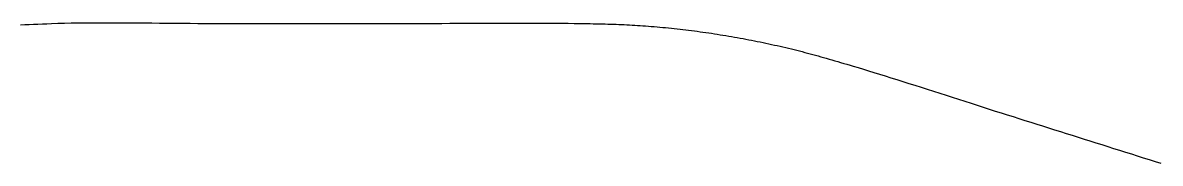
# Model space of a CAD drawing. Header units: millimetres. Extents: x -253 to 256, y -315 to 312.
# Drawn here: x -157.93 to -110.54, y -17.75 to -11.87 of the extents above; entities that cross this region are included whole.
import ezdxf

# ---------------------------------------------------------------- set-up
doc = ezdxf.new("R2010")
doc.units = ezdxf.units.MM
doc.layers.add('SKETCH', color=5, linetype='Continuous')

msp = doc.modelspace()

# ---------------------------------------------------------------- linework, layer by layer
at = {"layer": 'SKETCH', "flags": 128}
msp.add_lwpolyline([(-158.022, -11.961), (-157.846, -11.953), (-157.668, -11.945), (-157.487, -11.938), (-157.304, -11.931), (-157.117, -11.924), (-156.926, -11.916), (-156.732, -11.909), (-156.466, -11.9), (-156.194, -11.893), (-155.915, -11.887), (-155.631, -11.882), (-155.341, -11.879), (-155.045, -11.877), (-154.746, -11.875), (-154.442, -11.875), (-154.134, -11.875), (-153.823, -11.876), (-153.51, -11.878), (-153.194, -11.88), (-152.876, -11.882), (-152.557, -11.885), (-152.237, -11.888), (-151.917, -11.891), (-151.596, -11.895), (-151.276, -11.898), (-150.957, -11.9), (-150.639, -11.903), (-150.324, -11.905), (-150.01, -11.907), (-149.699, -11.908), (-149.392, -11.908), (-149.086, -11.908), (-148.78, -11.908), (-148.474, -11.908), (-148.169, -11.908), (-147.863, -11.908), (-147.557, -11.908), (-147.251, -11.908), (-146.946, -11.908), (-146.64, -11.908), (-146.334, -11.908), (-146.028, -11.908), (-145.723, -11.908), (-145.417, -11.908), (-145.111, -11.907), (-144.805, -11.907), (-144.5, -11.907), (-144.194, -11.907), (-143.888, -11.907), (-143.583, -11.907), (-143.277, -11.907), (-142.971, -11.907), (-142.665, -11.907), (-142.36, -11.907), (-142.054, -11.907), (-141.745, -11.907), (-141.432, -11.906), (-141.114, -11.905), (-140.792, -11.904), (-140.467, -11.903), (-140.14, -11.901), (-139.812, -11.9), (-139.482, -11.898), (-139.153, -11.897), (-138.825, -11.895), (-138.498, -11.894), (-138.173, -11.892), (-137.851, -11.891), (-137.533, -11.89), (-137.22, -11.89), (-136.911, -11.89), (-136.609, -11.89), (-136.312, -11.89), (-136.024, -11.891), (-135.743, -11.893), (-135.471, -11.895), (-135.209, -11.898), (-134.957, -11.902), (-134.717, -11.906), (-134.573, -11.909), (-134.433, -11.912), (-134.297, -11.914), (-134.165, -11.917), (-134.037, -11.92), (-133.912, -11.923), (-133.789, -11.926), (-133.669, -11.929), (-133.551, -11.932), (-133.436, -11.935), (-133.322, -11.939), (-133.209, -11.943), (-133.098, -11.947), (-132.987, -11.951), (-132.877, -11.956), (-132.767, -11.961), (-132.657, -11.967), (-132.547, -11.973), (-132.437, -11.979), (-132.325, -11.986), (-132.212, -11.993), (-132.098, -12.001), (-131.982, -12.01), (-131.864, -12.019), (-131.745, -12.028), (-131.625, -12.038), (-131.506, -12.049), (-131.387, -12.059), (-131.267, -12.07), (-131.148, -12.082), (-131.029, -12.094), (-130.909, -12.106), (-130.79, -12.119), (-130.67, -12.132), (-130.55, -12.145), (-130.431, -12.159), (-130.311, -12.174), (-130.192, -12.188), (-130.072, -12.203), (-129.953, -12.219), (-129.833, -12.234), (-129.714, -12.251), (-129.594, -12.267), (-129.475, -12.284), (-129.355, -12.301), (-129.236, -12.319), (-129.117, -12.337), (-128.998, -12.356), (-128.878, -12.375), (-128.759, -12.394), (-128.64, -12.413), (-128.521, -12.434), (-128.402, -12.454), (-128.282, -12.475), (-128.163, -12.496), (-128.044, -12.518), (-127.925, -12.54), (-127.806, -12.562), (-127.686, -12.585), (-127.567, -12.608), (-127.448, -12.631), (-127.329, -12.655), (-127.21, -12.68), (-127.092, -12.704), (-126.973, -12.729), (-126.854, -12.755), (-126.735, -12.781), (-126.617, -12.807), (-126.498, -12.833), (-126.38, -12.86), (-126.262, -12.887), (-126.144, -12.915), (-126.026, -12.943), (-125.911, -12.971), (-125.797, -12.999), (-125.684, -13.027), (-125.572, -13.055), (-125.461, -13.084), (-125.35, -13.113), (-125.24, -13.142), (-125.13, -13.172), (-125.019, -13.202), (-124.909, -13.232), (-124.797, -13.264), (-124.685, -13.295), (-124.572, -13.327), (-124.457, -13.36), (-124.341, -13.394), (-124.223, -13.428), (-124.103, -13.463), (-123.981, -13.498), (-123.857, -13.535), (-123.729, -13.573), (-123.599, -13.611), (-123.466, -13.65), (-123.329, -13.691), (-123.124, -13.752), (-122.912, -13.816), (-122.693, -13.883), (-122.468, -13.952), (-122.238, -14.024), (-122.002, -14.097), (-121.762, -14.173), (-121.517, -14.25), (-121.269, -14.329), (-121.017, -14.409), (-120.763, -14.49), (-120.506, -14.572), (-120.248, -14.655), (-119.988, -14.739), (-119.727, -14.823), (-119.466, -14.907), (-119.205, -14.991), (-118.944, -15.075), (-118.684, -15.159), (-118.425, -15.242), (-118.169, -15.324), (-117.914, -15.405), (-117.663, -15.485), (-117.415, -15.564), (-117.168, -15.642), (-116.922, -15.72), (-116.675, -15.798), (-116.429, -15.876), (-116.182, -15.954), (-115.936, -16.032), (-115.689, -16.11), (-115.443, -16.188), (-115.197, -16.266), (-114.95, -16.344), (-114.704, -16.422), (-114.457, -16.5), (-114.211, -16.578), (-113.964, -16.656), (-113.718, -16.734), (-113.471, -16.812), (-113.225, -16.89), (-112.978, -16.968), (-112.732, -17.046), (-112.486, -17.124), (-112.239, -17.202), (-111.993, -17.28), (-111.746, -17.358), (-111.5, -17.436), (-111.253, -17.514), (-111.007, -17.592), (-110.76, -17.67), (-110.514, -17.748)], dxfattribs=at)

doc.saveas('drawing.dxf')
